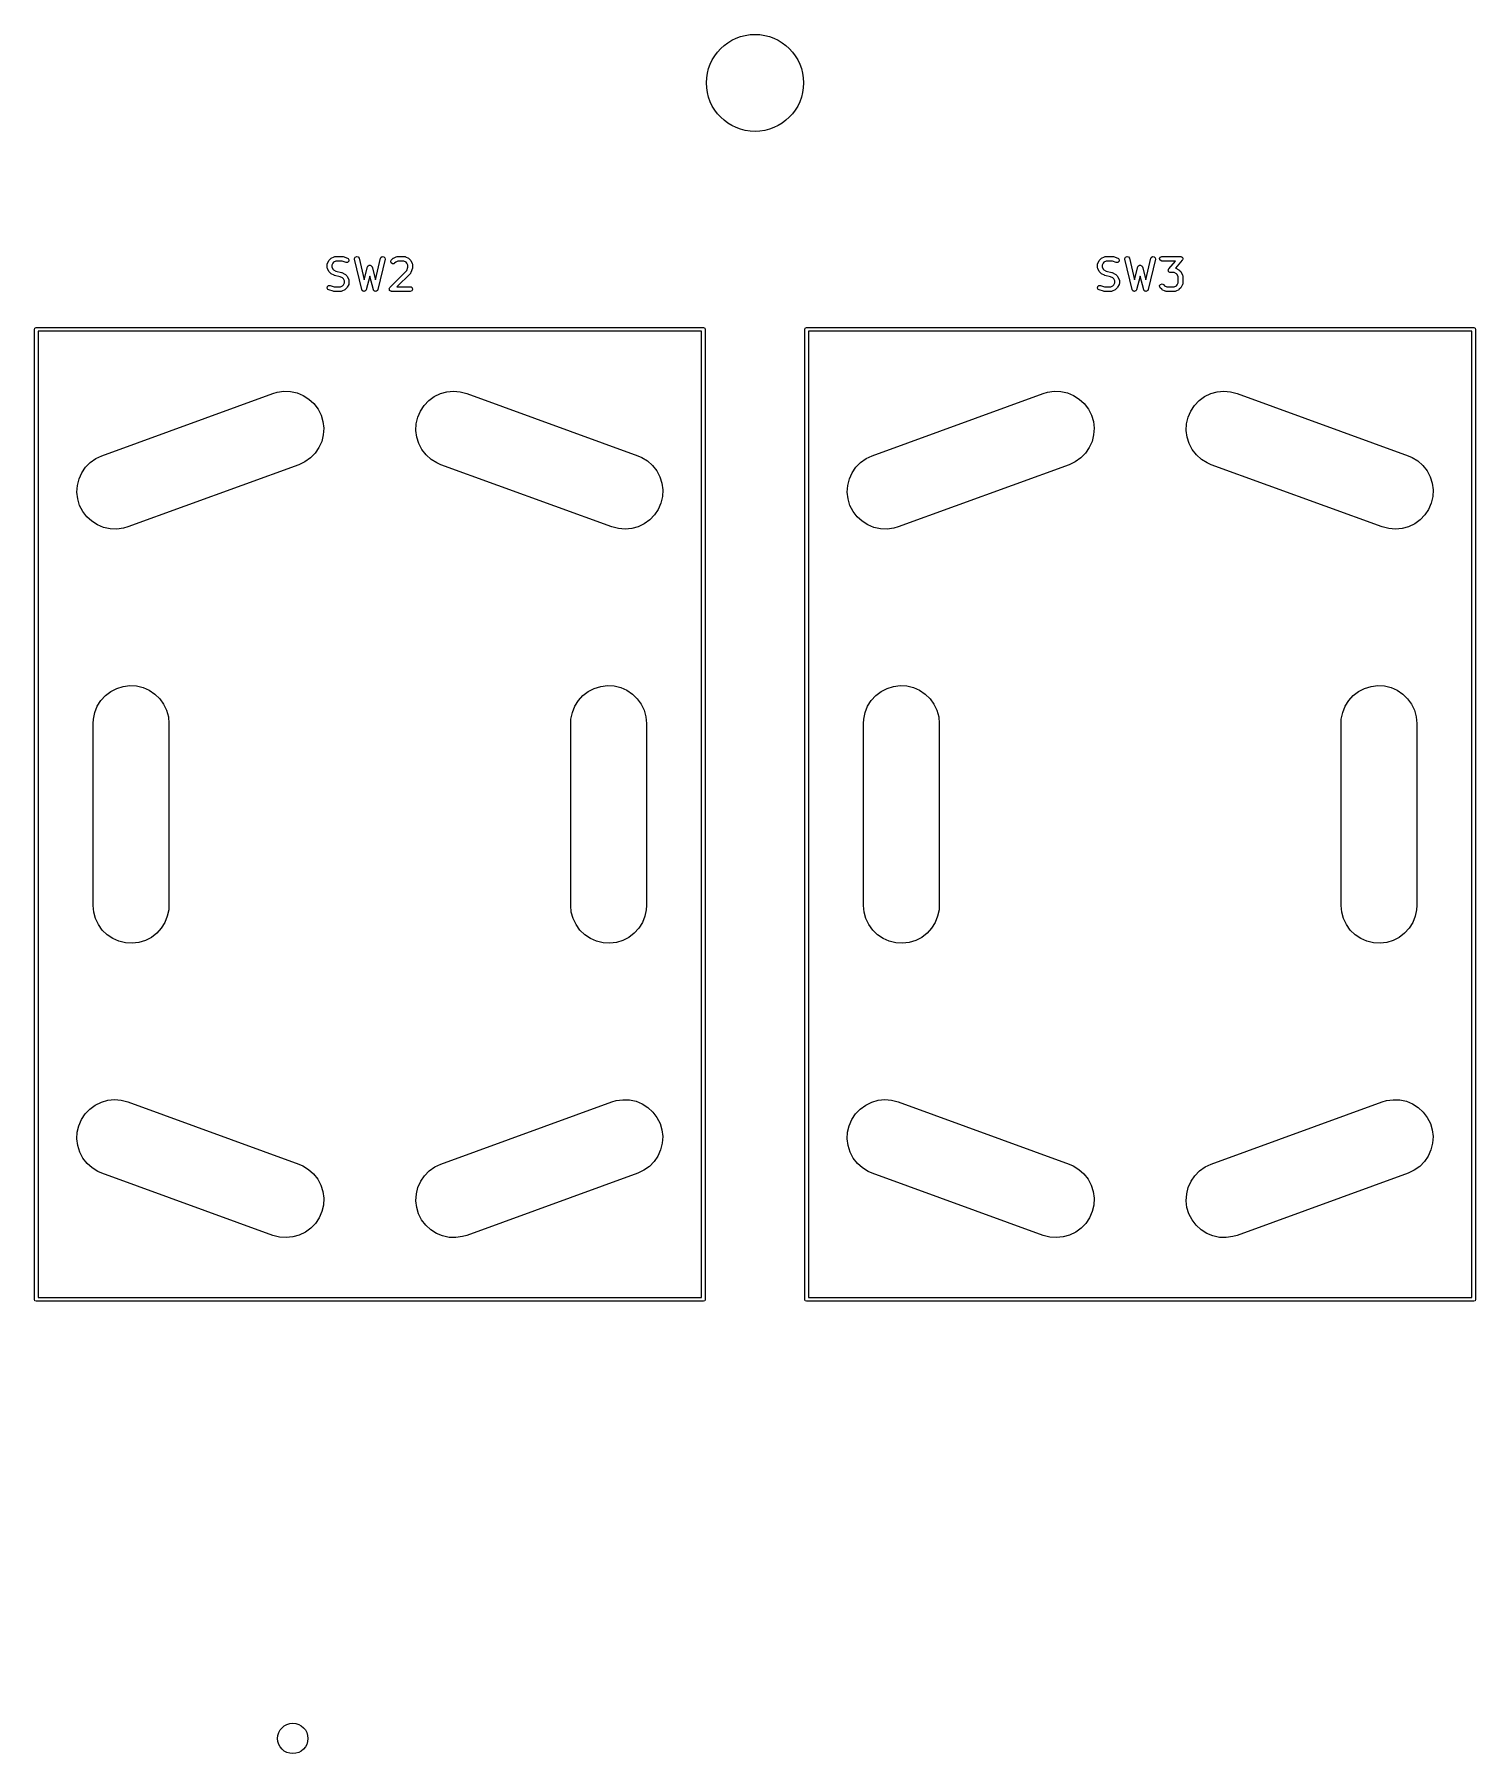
# Model space of a CAD drawing. Extents: x 14 to 417, y -162 to -101.
# Drawn here: x 65.1 to 112.7, y -158 to -101.3 of the extents above; entities that cross this region are included whole.
import ezdxf

# ---------------------------------------------------------------- set-up
doc = ezdxf.new("R2010")
doc.units = 0
doc.layers.add('BLACK', color=7, linetype='CONTINUOUS')

msp = doc.modelspace()

# ---------------------------------------------------------------- linework, layer by layer
at = {"layer": 'BLACK', "linetype": 'CONTINUOUS'}
for p, q in [((74.7917, -108.863), (74.7962, -108.837)), ((74.7917, -108.958), (74.7917, -108.863)), ((74.7962, -108.837), (74.7991, -108.834)), ((74.7991, -108.834), (74.7996, -108.829)), ((74.7996, -108.829), (74.8472, -108.734)), ((74.8472, -108.734), (74.8606, -108.716)), ((74.8606, -108.716), (74.8613, -108.715)), ((74.8613, -108.715), (74.9089, -108.667)), ((74.9089, -108.667), (74.9272, -108.654)), ((74.9272, -108.654), (74.9284, -108.653)), ((74.9284, -108.653), (75.0236, -108.605)), ((74.9759, -108.812), (74.9417, -108.881)), ((74.9417, -108.881), (74.9417, -108.94)), ((75.0063, -108.782), (74.9759, -108.812)), ((75.0748, -108.747), (75.0063, -108.782)), ((75.0236, -108.605), (75.0486, -108.598)), ((75.0486, -108.598), (75.0529, -108.599)), ((75.0529, -108.599), (75.0571, -108.597)), ((75.0571, -108.597), (75.2952, -108.597)), ((75.2831, -108.747), (75.0748, -108.747)), ((75.4144, -108.791), (75.2831, -108.747)), ((75.2952, -108.597), (75.3173, -108.601)), ((75.3173, -108.601), (75.319, -108.601)), ((75.319, -108.601), (75.4618, -108.649)), ((75.4657, -108.79), (75.4144, -108.791)), ((75.4618, -108.649), (75.4847, -108.661)), ((75.504, -108.756), (75.4657, -108.79)), ((75.4847, -108.661), (75.5116, -108.705)), ((75.5116, -108.705), (75.504, -108.756)), ((75.6969, -108.664), (75.7199, -108.618)), ((75.6985, -108.69), (75.6969, -108.664)), ((75.9366, -109.69), (75.6985, -108.69)), ((75.7199, -108.618), (75.767, -108.598)), ((75.767, -108.598), (75.8162, -108.612)), ((75.8162, -108.612), (75.8444, -108.655)), ((75.8444, -108.655), (76.0136, -109.366)), ((76.1873, -108.886), (76.1936, -108.883)), ((76.1936, -108.883), (76.2123, -108.888)), ((76.3864, -109.366), (76.5556, -108.655)), ((76.7015, -108.69), (76.4634, -109.69)), ((76.5556, -108.655), (76.566, -108.631)), ((76.566, -108.631), (76.6071, -108.601)), ((76.6071, -108.601), (76.6583, -108.604)), ((76.6583, -108.604), (76.6956, -108.639)), ((76.6956, -108.639), (76.7015, -108.69)), ((76.8872, -108.761), (76.9089, -108.715)), ((76.9005, -108.811), (76.8872, -108.761)), ((76.9425, -108.84), (76.9005, -108.811)), ((76.9089, -108.715), (76.9565, -108.667)), ((76.9936, -108.836), (76.9425, -108.84)), ((76.9565, -108.667), (76.9749, -108.654)), ((76.9749, -108.654), (76.976, -108.653)), ((76.976, -108.653), (77.0712, -108.605)), ((77.0149, -108.821), (76.9936, -108.836)), ((77.0539, -108.782), (77.0149, -108.821)), ((77.1225, -108.747), (77.0539, -108.782)), ((77.0712, -108.605), (77.0962, -108.598)), ((77.0962, -108.598), (77.1005, -108.599)), ((77.1005, -108.599), (77.1048, -108.597)), ((77.1048, -108.597), (77.3429, -108.597)), ((77.3252, -108.747), (77.1225, -108.747)), ((77.3937, -108.782), (77.3252, -108.747)), ((77.3429, -108.597), (77.3685, -108.602)), ((77.3685, -108.602), (77.3719, -108.605)), ((77.3719, -108.605), (77.3764, -108.605)), ((77.3764, -108.605), (77.4716, -108.653)), ((77.4241, -108.812), (77.3937, -108.782)), ((77.4583, -108.881), (77.4241, -108.812)), ((77.4583, -108.946), (77.4583, -108.881)), ((77.4716, -108.653), (77.4896, -108.666)), ((77.4896, -108.666), (77.4911, -108.667)), ((77.4911, -108.667), (77.5387, -108.715)), ((77.5387, -108.715), (77.5516, -108.733)), ((77.5516, -108.733), (77.5528, -108.734)), ((77.5528, -108.734), (77.6004, -108.829)), ((77.6004, -108.829), (77.6078, -108.854)), ((77.6078, -108.854), (77.6068, -108.859)), ((77.6068, -108.859), (77.6083, -108.863)), ((77.6083, -108.863), (77.6083, -108.958)), ((100.192, -108.863), (100.196, -108.837)), ((100.192, -108.958), (100.192, -108.863)), ((100.196, -108.837), (100.199, -108.834)), ((100.199, -108.834), (100.2, -108.829)), ((100.2, -108.829), (100.247, -108.734)), ((100.247, -108.734), (100.261, -108.716)), ((100.261, -108.715), (100.309, -108.667)), ((100.261, -108.716), (100.261, -108.715)), ((100.309, -108.667), (100.327, -108.654)), ((100.327, -108.654), (100.328, -108.653)), ((100.328, -108.653), (100.424, -108.605)), ((100.376, -108.812), (100.342, -108.881)), ((100.342, -108.881), (100.342, -108.94)), ((100.406, -108.782), (100.376, -108.812)), ((100.475, -108.747), (100.406, -108.782)), ((100.424, -108.605), (100.449, -108.598)), ((100.449, -108.598), (100.453, -108.599)), ((100.453, -108.599), (100.457, -108.597)), ((100.457, -108.597), (100.695, -108.597)), ((100.683, -108.747), (100.475, -108.747)), ((100.814, -108.791), (100.683, -108.747)), ((100.695, -108.597), (100.717, -108.601)), ((100.717, -108.601), (100.719, -108.601)), ((100.719, -108.601), (100.862, -108.649)), ((100.866, -108.79), (100.814, -108.791)), ((100.862, -108.649), (100.885, -108.661)), ((100.904, -108.756), (100.866, -108.79)), ((100.885, -108.661), (100.912, -108.705)), ((100.912, -108.705), (100.904, -108.756)), ((101.097, -108.664), (101.12, -108.618)), ((101.098, -108.69), (101.097, -108.664)), ((101.337, -109.69), (101.098, -108.69)), ((101.12, -108.618), (101.167, -108.598)), ((101.167, -108.598), (101.216, -108.612)), ((101.216, -108.612), (101.244, -108.655)), ((101.244, -108.655), (101.414, -109.366)), ((101.587, -108.886), (101.594, -108.883)), ((101.594, -108.883), (101.612, -108.888)), ((101.786, -109.366), (101.956, -108.655)), ((102.102, -108.69), (101.863, -109.69)), ((101.956, -108.655), (101.966, -108.631)), ((101.966, -108.631), (102.007, -108.601)), ((102.007, -108.601), (102.058, -108.604)), ((102.058, -108.604), (102.096, -108.639)), ((102.096, -108.639), (102.102, -108.69)), ((102.24, -108.659), (102.266, -108.615)), ((102.249, -108.71), (102.24, -108.659)), ((102.289, -108.743), (102.249, -108.71)), ((102.266, -108.615), (102.314, -108.597)), ((102.314, -108.747), (102.289, -108.743)), ((102.314, -108.597), (102.933, -108.597)), ((102.768, -108.747), (102.314, -108.747)), ((102.544, -109.004), (102.768, -108.747)), ((102.99, -108.722), (102.762, -108.982)), ((102.933, -108.597), (102.944, -108.599)), ((102.944, -108.599), (102.948, -108.599)), ((102.948, -108.599), (102.951, -108.6)), ((102.951, -108.6), (102.959, -108.602)), ((102.959, -108.602), (102.974, -108.615)), ((102.974, -108.615), (102.992, -108.625)), ((102.997, -108.703), (102.99, -108.722)), ((102.992, -108.625), (102.994, -108.631)), ((102.994, -108.631), (102.998, -108.635)), ((103.007, -108.685), (102.997, -108.703)), ((102.998, -108.635), (103.002, -108.655)), ((103.002, -108.655), (103.008, -108.674)), ((103.008, -108.674), (103.006, -108.68)), ((103.006, -108.68), (103.007, -108.685)), ((74.7932, -108.962), (74.7917, -108.958)), ((74.7922, -108.967), (74.7932, -108.962)), ((74.7996, -108.992), (74.7922, -108.967)), ((74.8472, -109.087), (74.7996, -108.992)), ((74.8484, -109.088), (74.8472, -109.087)), ((74.8613, -109.106), (74.8484, -109.088)), ((74.9089, -109.154), (74.8613, -109.106)), ((74.9104, -109.155), (74.9089, -109.154)), ((74.9284, -109.168), (74.9104, -109.155)), ((75.0236, -109.216), (74.9284, -109.168)), ((74.9417, -108.94), (74.9759, -109.009)), ((74.9759, -109.009), (75.0063, -109.039)), ((75.0063, -109.039), (75.0833, -109.078)), ((75.0271, -109.216), (75.0236, -109.216)), ((75.039, -109.221), (75.0271, -109.216)), ((75.2214, -109.267), (75.039, -109.221)), ((75.0833, -109.078), (75.2658, -109.123)), ((75.2984, -109.305), (75.2214, -109.267)), ((75.2658, -109.123), (75.2776, -109.129)), ((75.2776, -109.129), (75.2812, -109.129)), ((75.2812, -109.129), (75.3764, -109.177)), ((75.3288, -109.336), (75.2984, -109.305)), ((75.3631, -109.404), (75.3288, -109.336)), ((75.3631, -109.464), (75.3631, -109.404)), ((75.3764, -109.177), (75.3944, -109.19)), ((75.3944, -109.19), (75.3959, -109.191)), ((75.3959, -109.191), (75.4435, -109.238)), ((75.4435, -109.238), (75.4564, -109.257)), ((75.4564, -109.257), (75.4576, -109.258)), ((75.4576, -109.258), (75.5052, -109.353)), ((75.5052, -109.353), (75.5126, -109.378)), ((75.5126, -109.378), (75.5116, -109.382)), ((75.5116, -109.382), (75.5131, -109.387)), ((75.5131, -109.387), (75.5131, -109.482)), ((76.0136, -109.366), (76.1275, -108.939)), ((76.2, -109.249), (76.082, -109.692)), ((76.1275, -108.939), (76.1385, -108.915)), ((76.1385, -108.915), (76.1441, -108.911)), ((76.1441, -108.911), (76.147, -108.905)), ((76.147, -108.905), (76.1646, -108.897)), ((76.1646, -108.897), (76.1805, -108.886)), ((76.1805, -108.886), (76.1873, -108.886)), ((76.318, -109.692), (76.2, -109.249)), ((76.2123, -108.888), (76.2316, -108.89)), ((76.2316, -108.89), (76.2365, -108.895)), ((76.2365, -108.895), (76.2431, -108.897)), ((76.2431, -108.897), (76.2542, -108.913)), ((76.2542, -108.913), (76.2679, -108.926)), ((76.2679, -108.926), (76.2685, -108.933)), ((76.2685, -108.933), (76.2725, -108.939)), ((76.2725, -108.939), (76.3864, -109.366)), ((76.8613, -109.619), (77.4202, -109.06)), ((77.5387, -109.154), (77.0954, -109.597)), ((77.4202, -109.06), (77.4583, -108.946)), ((77.5406, -109.15), (77.5387, -109.154)), ((77.5445, -109.148), (77.5406, -109.15)), ((77.5569, -109.125), (77.5445, -109.148)), ((77.6045, -108.982), (77.5569, -109.125)), ((77.6083, -108.958), (77.6044, -108.98)), ((77.6044, -108.98), (77.6045, -108.982)), ((100.193, -108.962), (100.192, -108.958)), ((100.192, -108.967), (100.193, -108.962)), ((100.2, -108.992), (100.192, -108.967)), ((100.247, -109.087), (100.2, -108.992)), ((100.248, -109.088), (100.247, -109.087)), ((100.261, -109.106), (100.248, -109.088)), ((100.309, -109.154), (100.261, -109.106)), ((100.31, -109.155), (100.309, -109.154)), ((100.328, -109.168), (100.31, -109.155)), ((100.424, -109.216), (100.328, -109.168)), ((100.342, -108.94), (100.376, -109.009)), ((100.376, -109.009), (100.406, -109.039)), ((100.406, -109.039), (100.483, -109.078)), ((100.427, -109.216), (100.424, -109.216)), ((100.439, -109.221), (100.427, -109.216)), ((100.621, -109.267), (100.439, -109.221)), ((100.483, -109.078), (100.666, -109.123)), ((100.698, -109.305), (100.621, -109.267)), ((100.666, -109.123), (100.678, -109.129)), ((100.678, -109.129), (100.681, -109.129)), ((100.681, -109.129), (100.776, -109.177)), ((100.729, -109.336), (100.698, -109.305)), ((100.763, -109.404), (100.729, -109.336)), ((100.763, -109.464), (100.763, -109.404)), ((100.776, -109.177), (100.794, -109.19)), ((100.794, -109.19), (100.796, -109.191)), ((100.796, -109.191), (100.844, -109.238)), ((100.844, -109.238), (100.856, -109.257)), ((100.856, -109.257), (100.858, -109.258)), ((100.858, -109.258), (100.905, -109.353)), ((100.905, -109.353), (100.913, -109.378)), ((100.913, -109.378), (100.912, -109.382)), ((100.912, -109.382), (100.913, -109.387)), ((100.913, -109.387), (100.913, -109.482)), ((101.414, -109.366), (101.528, -108.939)), ((101.6, -109.249), (101.482, -109.692)), ((101.528, -108.939), (101.539, -108.915)), ((101.539, -108.915), (101.544, -108.911)), ((101.544, -108.911), (101.547, -108.905)), ((101.547, -108.905), (101.565, -108.897)), ((101.565, -108.897), (101.581, -108.886)), ((101.581, -108.886), (101.587, -108.886)), ((101.718, -109.692), (101.6, -109.249)), ((101.612, -108.888), (101.632, -108.89)), ((101.632, -108.89), (101.636, -108.895)), ((101.636, -108.895), (101.643, -108.897)), ((101.643, -108.897), (101.654, -108.913)), ((101.654, -108.913), (101.668, -108.926)), ((101.668, -108.926), (101.669, -108.933)), ((101.669, -108.933), (101.672, -108.939)), ((101.672, -108.939), (101.786, -109.366)), ((102.525, -109.052), (102.527, -109.046)), ((102.532, -109.071), (102.525, -109.052)), ((102.526, -109.04), (102.536, -109.023)), ((102.527, -109.046), (102.526, -109.04)), ((102.535, -109.091), (102.532, -109.071)), ((102.54, -109.095), (102.535, -109.091)), ((102.536, -109.023), (102.544, -109.004)), ((102.542, -109.1), (102.54, -109.095)), ((102.559, -109.111), (102.542, -109.1)), ((102.574, -109.124), (102.559, -109.111)), ((102.583, -109.125), (102.574, -109.124)), ((102.585, -109.127), (102.583, -109.125)), ((102.589, -109.126), (102.585, -109.127)), ((102.6, -109.128), (102.589, -109.126)), ((102.725, -109.128), (102.6, -109.128)), ((102.794, -109.163), (102.725, -109.128)), ((102.762, -108.982), (102.769, -108.983)), ((102.769, -108.983), (102.772, -108.986)), ((102.772, -108.986), (102.776, -108.986)), ((102.776, -108.986), (102.872, -109.034)), ((102.824, -109.193), (102.794, -109.163)), ((102.858, -109.262), (102.824, -109.193)), ((102.858, -109.464), (102.858, -109.262)), ((102.872, -109.034), (102.89, -109.047)), ((102.89, -109.047), (102.891, -109.048)), ((102.891, -109.048), (102.939, -109.096)), ((102.939, -109.096), (102.952, -109.114)), ((102.952, -109.114), (102.953, -109.115)), ((102.953, -109.115), (103, -109.21)), ((103, -109.21), (103.008, -109.235)), ((103.008, -109.235), (103.007, -109.24)), ((103.007, -109.24), (103.008, -109.244)), ((103.008, -109.244), (103.008, -109.482)), ((74.7932, -109.64), (74.8007, -109.589)), ((74.82, -109.684), (74.7932, -109.64)), ((74.8007, -109.589), (74.8391, -109.555)), ((74.8429, -109.696), (74.82, -109.684)), ((74.8391, -109.555), (74.8904, -109.554)), ((74.9858, -109.744), (74.8429, -109.696)), ((74.8904, -109.554), (75.0217, -109.597)), ((74.9874, -109.743), (74.9858, -109.744)), ((75.0095, -109.747), (74.9874, -109.743)), ((75.2476, -109.747), (75.0095, -109.747)), ((75.0217, -109.597), (75.2299, -109.597)), ((75.2299, -109.597), (75.2984, -109.563)), ((75.2518, -109.746), (75.2476, -109.747)), ((75.2562, -109.747), (75.2518, -109.746)), ((75.2812, -109.739), (75.2562, -109.747)), ((75.3764, -109.692), (75.2812, -109.739)), ((75.2984, -109.563), (75.3288, -109.533)), ((75.3288, -109.533), (75.3631, -109.464)), ((75.3775, -109.691), (75.3764, -109.692)), ((75.3959, -109.678), (75.3775, -109.691)), ((75.4435, -109.63), (75.3959, -109.678)), ((75.4442, -109.629), (75.4435, -109.63)), ((75.4576, -109.611), (75.4442, -109.629)), ((75.5052, -109.515), (75.4576, -109.611)), ((75.5057, -109.511), (75.5052, -109.515)), ((75.5086, -109.508), (75.5057, -109.511)), ((75.5131, -109.482), (75.5086, -109.508)), ((75.9409, -109.696), (75.9366, -109.69)), ((75.9416, -109.704), (75.9409, -109.696)), ((75.9546, -109.717), (75.9416, -109.704)), ((75.9648, -109.733), (75.9546, -109.717)), ((75.9723, -109.735), (75.9648, -109.733)), ((75.9779, -109.74), (75.9723, -109.735)), ((75.9963, -109.742), (75.9779, -109.74)), ((76.014, -109.747), (75.9963, -109.742)), ((76.0212, -109.744), (76.014, -109.747)), ((76.029, -109.745), (76.0212, -109.744)), ((76.0441, -109.734), (76.029, -109.745)), ((76.061, -109.727), (76.0441, -109.734)), ((76.0646, -109.72), (76.061, -109.727)), ((76.071, -109.715), (76.0646, -109.72)), ((76.082, -109.692), (76.071, -109.715)), ((76.3225, -109.698), (76.318, -109.692)), ((76.3234, -109.706), (76.3225, -109.698)), ((76.3368, -109.719), (76.3234, -109.706)), ((76.3474, -109.734), (76.3368, -109.719)), ((76.355, -109.736), (76.3474, -109.734)), ((76.3607, -109.741), (76.355, -109.736)), ((76.3791, -109.742), (76.3607, -109.741)), ((76.3969, -109.747), (76.3791, -109.742)), ((76.4041, -109.744), (76.3969, -109.747)), ((76.4119, -109.744), (76.4041, -109.744)), ((76.4267, -109.733), (76.4119, -109.744)), ((76.4434, -109.725), (76.4267, -109.733)), ((76.4468, -109.718), (76.4434, -109.725)), ((76.4531, -109.714), (76.4468, -109.718)), ((76.4634, -109.69), (76.4531, -109.714)), ((76.8396, -109.666), (76.841, -109.663)), ((76.8454, -109.688), (76.8396, -109.666)), ((76.8404, -109.659), (76.8517, -109.64)), ((76.841, -109.663), (76.8404, -109.659)), ((76.8493, -109.71), (76.8454, -109.688)), ((76.852, -109.712), (76.8493, -109.71)), ((76.8517, -109.64), (76.8613, -109.619)), ((76.8528, -109.715), (76.852, -109.712)), ((76.8713, -109.728), (76.8528, -109.715)), ((76.8886, -109.743), (76.8713, -109.728)), ((76.8932, -109.744), (76.8886, -109.743)), ((76.8949, -109.745), (76.8932, -109.744)), ((76.8982, -109.745), (76.8949, -109.745)), ((76.9143, -109.747), (76.8982, -109.745)), ((77.5333, -109.747), (76.9143, -109.747)), ((77.0954, -109.597), (77.5333, -109.597)), ((77.5333, -109.597), (77.559, -109.602)), ((77.5815, -109.73), (77.5333, -109.747)), ((77.559, -109.602), (77.5983, -109.635)), ((77.6072, -109.685), (77.5815, -109.73)), ((77.5983, -109.635), (77.6072, -109.685)), ((100.193, -109.64), (100.201, -109.589)), ((100.22, -109.684), (100.193, -109.64)), ((100.201, -109.589), (100.239, -109.555)), ((100.243, -109.696), (100.22, -109.684)), ((100.239, -109.555), (100.29, -109.554)), ((100.386, -109.744), (100.243, -109.696)), ((100.29, -109.554), (100.422, -109.597)), ((100.387, -109.743), (100.386, -109.744)), ((100.41, -109.747), (100.387, -109.743)), ((100.648, -109.747), (100.41, -109.747)), ((100.422, -109.597), (100.63, -109.597)), ((100.63, -109.597), (100.698, -109.563)), ((100.652, -109.746), (100.648, -109.747)), ((100.656, -109.747), (100.652, -109.746)), ((100.681, -109.739), (100.656, -109.747)), ((100.776, -109.692), (100.681, -109.739)), ((100.698, -109.563), (100.729, -109.533)), ((100.729, -109.533), (100.763, -109.464)), ((100.778, -109.691), (100.776, -109.692)), ((100.796, -109.678), (100.778, -109.691)), ((100.844, -109.63), (100.796, -109.678)), ((100.858, -109.611), (100.844, -109.629)), ((100.844, -109.629), (100.844, -109.63)), ((100.905, -109.515), (100.858, -109.611)), ((100.906, -109.511), (100.905, -109.515)), ((100.909, -109.508), (100.906, -109.511)), ((100.913, -109.482), (100.909, -109.508)), ((101.341, -109.696), (101.337, -109.69)), ((101.342, -109.704), (101.341, -109.696)), ((101.355, -109.717), (101.342, -109.704)), ((101.365, -109.733), (101.355, -109.717)), ((101.372, -109.735), (101.365, -109.733)), ((101.378, -109.74), (101.372, -109.735)), ((101.396, -109.742), (101.378, -109.74)), ((101.414, -109.747), (101.396, -109.742)), ((101.421, -109.744), (101.414, -109.747)), ((101.429, -109.745), (101.421, -109.744)), ((101.444, -109.734), (101.429, -109.745)), ((101.461, -109.727), (101.444, -109.734)), ((101.465, -109.72), (101.461, -109.727)), ((101.471, -109.715), (101.465, -109.72)), ((101.482, -109.692), (101.471, -109.715)), ((101.723, -109.698), (101.718, -109.692)), ((101.723, -109.706), (101.723, -109.698)), ((101.737, -109.719), (101.723, -109.706)), ((101.747, -109.734), (101.737, -109.719)), ((101.755, -109.736), (101.747, -109.734)), ((101.761, -109.741), (101.755, -109.736)), ((101.779, -109.742), (101.761, -109.741)), ((101.797, -109.747), (101.779, -109.742)), ((101.804, -109.744), (101.797, -109.747)), ((101.812, -109.744), (101.804, -109.744)), ((101.827, -109.733), (101.812, -109.744)), ((101.843, -109.725), (101.827, -109.733)), ((101.847, -109.718), (101.843, -109.725)), ((101.853, -109.714), (101.847, -109.718)), ((101.863, -109.69), (101.853, -109.714)), ((102.242, -109.558), (102.271, -109.516)), ((102.246, -109.609), (102.242, -109.558)), ((102.261, -109.63), (102.246, -109.609)), ((102.309, -109.678), (102.261, -109.63)), ((102.271, -109.516), (102.321, -109.502)), ((102.31, -109.678), (102.309, -109.678)), ((102.328, -109.692), (102.31, -109.678)), ((102.321, -109.502), (102.367, -109.524)), ((102.424, -109.739), (102.328, -109.692)), ((102.367, -109.524), (102.406, -109.563)), ((102.406, -109.563), (102.475, -109.597)), ((102.428, -109.74), (102.424, -109.739)), ((102.431, -109.743), (102.428, -109.74)), ((102.457, -109.747), (102.431, -109.743)), ((102.743, -109.747), (102.457, -109.747)), ((102.475, -109.597), (102.725, -109.597)), ((102.725, -109.597), (102.794, -109.563)), ((102.747, -109.746), (102.743, -109.747)), ((102.751, -109.747), (102.747, -109.746)), ((102.776, -109.739), (102.751, -109.747)), ((102.872, -109.692), (102.776, -109.739)), ((102.794, -109.563), (102.824, -109.533)), ((102.824, -109.533), (102.858, -109.464)), ((102.873, -109.691), (102.872, -109.692)), ((102.891, -109.678), (102.873, -109.691)), ((102.939, -109.63), (102.891, -109.678)), ((102.953, -109.611), (102.939, -109.629)), ((102.939, -109.629), (102.939, -109.63)), ((103, -109.515), (102.953, -109.611)), ((103.001, -109.511), (103, -109.515)), ((103.004, -109.508), (103.001, -109.511)), ((103.008, -109.482), (103.004, -109.508)), ((65.14, -111), (65.1576, -110.958)), ((65.14, -143), (65.14, -111)), ((65.1576, -110.958), (65.2, -110.94)), ((65.2, -110.94), (87.2, -110.94)), ((65.26, -111.06), (65.26, -142.94)), ((87.14, -111.06), (65.26, -111.06)), ((87.14, -142.94), (87.14, -111.06)), ((87.2, -110.94), (87.2424, -110.958)), ((87.2424, -110.958), (87.26, -111)), ((87.26, -111), (87.26, -143)), ((90.54, -111), (90.5576, -110.958)), ((90.54, -143), (90.54, -111)), ((90.5576, -110.958), (90.6, -110.94)), ((90.6, -110.94), (112.6, -110.94)), ((90.66, -111.06), (90.66, -142.94)), ((112.54, -111.06), (90.66, -111.06)), ((112.54, -142.94), (112.54, -111.06)), ((112.6, -110.94), (112.642, -110.958)), ((112.642, -110.958), (112.66, -111)), ((112.66, -111), (112.66, -143)), ((67.3654, -115.167), (73.0036, -113.115)), ((73.0036, -113.115), (73.1414, -113.074)), ((73.1414, -113.074), (73.3613, -113.042)), ((73.3613, -113.042), (73.5834, -113.049)), ((73.5834, -113.049), (73.8007, -113.096)), ((73.8007, -113.096), (74.0063, -113.18)), ((74.0063, -113.18), (74.1938, -113.3)), ((74.1938, -113.3), (74.3571, -113.45)), ((77.992, -113.51), (78.1456, -113.349)), ((78.1456, -113.349), (78.3251, -113.218)), ((78.3251, -113.218), (78.525, -113.121)), ((78.525, -113.121), (78.739, -113.061)), ((78.739, -113.061), (78.9602, -113.04)), ((78.9602, -113.04), (79.1817, -113.058)), ((79.1817, -113.058), (79.3964, -113.115)), ((79.3964, -113.115), (85.0346, -115.167)), ((92.7654, -115.167), (98.4036, -113.115)), ((98.4036, -113.115), (98.5414, -113.074)), ((98.5414, -113.074), (98.7613, -113.042)), ((98.7613, -113.042), (98.9834, -113.049)), ((98.9834, -113.049), (99.2007, -113.096)), ((99.2007, -113.096), (99.4063, -113.18)), ((99.4063, -113.18), (99.5938, -113.3)), ((99.5938, -113.3), (99.7571, -113.45)), ((103.392, -113.51), (103.546, -113.349)), ((103.546, -113.349), (103.725, -113.218)), ((103.725, -113.218), (103.925, -113.121)), ((103.925, -113.121), (104.139, -113.061)), ((104.139, -113.061), (104.36, -113.04)), ((104.36, -113.04), (104.582, -113.058)), ((104.582, -113.058), (104.796, -113.115)), ((104.796, -113.115), (110.435, -115.167)), ((74.3571, -113.45), (74.4911, -113.628)), ((74.4911, -113.628), (74.5917, -113.826)), ((74.5917, -113.826), (74.6555, -114.039)), ((77.7311, -114.116), (77.7815, -113.9)), ((77.7815, -113.9), (77.8694, -113.695)), ((77.8694, -113.695), (77.992, -113.51)), ((99.7571, -113.45), (99.8911, -113.628)), ((99.8911, -113.628), (99.9917, -113.826)), ((99.9917, -113.826), (100.056, -114.039)), ((103.131, -114.116), (103.181, -113.9)), ((103.181, -113.9), (103.269, -113.695)), ((103.269, -113.695), (103.392, -113.51)), ((74.6664, -114.481), (74.613, -114.697)), ((74.6555, -114.039), (74.6807, -114.259)), ((74.6807, -114.259), (74.6664, -114.481)), ((77.7198, -114.338), (77.7311, -114.116)), ((77.7481, -114.558), (77.7198, -114.338)), ((100.066, -114.481), (100.013, -114.697)), ((100.056, -114.039), (100.081, -114.259)), ((100.081, -114.259), (100.066, -114.481)), ((103.12, -114.338), (103.131, -114.116)), ((103.148, -114.558), (103.12, -114.338)), ((74.397, -115.083), (74.2412, -115.242)), ((74.5222, -114.9), (74.397, -115.083)), ((74.613, -114.697), (74.5222, -114.9)), ((77.8149, -114.77), (77.7481, -114.558)), ((77.9182, -114.967), (77.8149, -114.77)), ((78.0547, -115.142), (77.9182, -114.967)), ((99.797, -115.083), (99.6412, -115.242)), ((99.9222, -114.9), (99.797, -115.083)), ((100.013, -114.697), (99.9222, -114.9)), ((103.215, -114.77), (103.148, -114.558)), ((103.318, -114.967), (103.215, -114.77)), ((103.455, -115.142), (103.318, -114.967)), ((66.7018, -115.732), (66.827, -115.549)), ((66.827, -115.549), (66.9828, -115.39)), ((66.9828, -115.39), (67.1641, -115.262)), ((67.1641, -115.262), (67.3654, -115.167)), ((73.8586, -115.465), (68.2204, -117.517)), ((74.0599, -115.37), (73.8586, -115.465)), ((74.2412, -115.242), (74.0599, -115.37)), ((78.2201, -115.291), (78.0547, -115.142)), ((78.4092, -115.408), (78.2201, -115.291)), ((78.5414, -115.465), (78.4092, -115.408)), ((84.1796, -117.517), (78.5414, -115.465)), ((85.0346, -115.167), (85.1668, -115.224)), ((85.1668, -115.224), (85.3559, -115.341)), ((85.3559, -115.341), (85.5213, -115.49)), ((85.5213, -115.49), (85.6578, -115.665)), ((85.6578, -115.665), (85.7611, -115.862)), ((92.1018, -115.732), (92.227, -115.549)), ((92.227, -115.549), (92.3828, -115.39)), ((92.3828, -115.39), (92.5641, -115.262)), ((92.5641, -115.262), (92.7654, -115.167)), ((99.2586, -115.465), (93.6204, -117.517)), ((99.4599, -115.37), (99.2586, -115.465)), ((99.6412, -115.242), (99.4599, -115.37)), ((103.62, -115.291), (103.455, -115.142)), ((103.809, -115.408), (103.62, -115.291)), ((103.941, -115.465), (103.809, -115.408)), ((109.58, -117.517), (103.941, -115.465)), ((110.435, -115.167), (110.567, -115.224)), ((110.567, -115.224), (110.756, -115.341)), ((110.756, -115.341), (110.921, -115.49)), ((110.921, -115.49), (111.058, -115.665)), ((111.058, -115.665), (111.161, -115.862)), ((66.5433, -116.373), (66.5576, -116.151)), ((66.5576, -116.151), (66.611, -115.935)), ((66.611, -115.935), (66.7018, -115.732)), ((85.7611, -115.862), (85.8279, -116.074)), ((85.8279, -116.074), (85.8562, -116.294)), ((91.9433, -116.373), (91.9576, -116.151)), ((91.9576, -116.151), (92.011, -115.935)), ((92.011, -115.935), (92.1018, -115.732)), ((111.161, -115.862), (111.228, -116.074)), ((111.228, -116.074), (111.256, -116.294)), ((66.5685, -116.593), (66.5433, -116.373)), ((66.6323, -116.806), (66.5685, -116.593)), ((66.7329, -117.004), (66.6323, -116.806)), ((85.7945, -116.732), (85.7066, -116.937)), ((85.8449, -116.516), (85.7945, -116.732)), ((85.8562, -116.294), (85.8449, -116.516)), ((91.9685, -116.593), (91.9433, -116.373)), ((92.0323, -116.806), (91.9685, -116.593)), ((92.1329, -117.004), (92.0323, -116.806)), ((111.195, -116.732), (111.107, -116.937)), ((111.245, -116.516), (111.195, -116.732)), ((111.256, -116.294), (111.245, -116.516)), ((66.8669, -117.182), (66.7329, -117.004)), ((67.0302, -117.332), (66.8669, -117.182)), ((67.2177, -117.452), (67.0302, -117.332)), ((85.4304, -117.283), (85.2509, -117.414)), ((85.584, -117.122), (85.4304, -117.283)), ((85.7066, -116.937), (85.584, -117.122)), ((92.2669, -117.182), (92.1329, -117.004)), ((92.4302, -117.332), (92.2669, -117.182)), ((92.6177, -117.452), (92.4302, -117.332)), ((110.83, -117.283), (110.651, -117.414)), ((110.984, -117.122), (110.83, -117.283)), ((111.107, -116.937), (110.984, -117.122)), ((67.4233, -117.536), (67.2177, -117.452)), ((67.6406, -117.583), (67.4233, -117.536)), ((67.8627, -117.59), (67.6406, -117.583)), ((68.0826, -117.558), (67.8627, -117.59)), ((68.2204, -117.517), (68.0826, -117.558)), ((84.3943, -117.574), (84.1796, -117.517)), ((84.6158, -117.592), (84.3943, -117.574)), ((84.837, -117.571), (84.6158, -117.592)), ((85.051, -117.511), (84.837, -117.571)), ((85.2509, -117.414), (85.051, -117.511)), ((92.8233, -117.536), (92.6177, -117.452)), ((93.0406, -117.583), (92.8233, -117.536)), ((93.2627, -117.59), (93.0406, -117.583)), ((93.4826, -117.558), (93.2627, -117.59)), ((93.6204, -117.517), (93.4826, -117.558)), ((109.794, -117.574), (109.58, -117.517)), ((110.016, -117.592), (109.794, -117.574)), ((110.237, -117.571), (110.016, -117.592)), ((110.451, -117.511), (110.237, -117.571)), ((110.651, -117.414), (110.451, -117.511)), ((67.4799, -123.08), (67.6562, -122.945)), ((67.6562, -122.945), (67.8537, -122.843)), ((67.8537, -122.843), (68.0661, -122.777)), ((68.0661, -122.777), (68.2867, -122.751)), ((68.2867, -122.751), (68.5086, -122.763)), ((68.5086, -122.763), (68.7247, -122.815)), ((68.7247, -122.815), (68.9282, -122.905)), ((68.9282, -122.905), (69.1127, -123.029)), ((69.1127, -123.029), (69.2722, -123.183)), ((83.2279, -123.08), (83.4042, -122.945)), ((83.4042, -122.945), (83.6017, -122.843)), ((83.6017, -122.843), (83.8141, -122.777)), ((83.8141, -122.777), (84.0347, -122.751)), ((84.0347, -122.751), (84.2566, -122.763)), ((84.2566, -122.763), (84.4727, -122.815)), ((84.4727, -122.815), (84.6762, -122.905)), ((84.6762, -122.905), (84.8606, -123.029)), ((84.8606, -123.029), (85.0202, -123.183)), ((92.8799, -123.08), (93.0562, -122.945)), ((93.0562, -122.945), (93.2537, -122.843)), ((93.2537, -122.843), (93.4661, -122.777)), ((93.4661, -122.777), (93.6867, -122.751)), ((93.6867, -122.751), (93.9086, -122.763)), ((93.9086, -122.763), (94.1247, -122.815)), ((94.1247, -122.815), (94.3282, -122.905)), ((94.3282, -122.905), (94.5126, -123.029)), ((94.5126, -123.029), (94.6722, -123.183)), ((108.628, -123.08), (108.804, -122.945)), ((108.804, -122.945), (109.002, -122.843)), ((109.002, -122.843), (109.214, -122.777)), ((109.214, -122.777), (109.435, -122.751)), ((109.435, -122.751), (109.657, -122.763)), ((109.657, -122.763), (109.873, -122.815)), ((109.873, -122.815), (110.076, -122.905)), ((110.076, -122.905), (110.261, -123.029)), ((110.261, -123.029), (110.42, -123.183)), ((67.1294, -123.639), (67.2122, -123.433)), ((67.2122, -123.433), (67.3303, -123.244)), ((67.3303, -123.244), (67.4799, -123.08)), ((69.2722, -123.183), (69.4019, -123.364)), ((69.4019, -123.364), (69.4976, -123.564)), ((69.4976, -123.564), (69.5562, -123.779)), ((82.8774, -123.639), (82.9602, -123.433)), ((82.9602, -123.433), (83.0783, -123.244)), ((83.0783, -123.244), (83.2279, -123.08)), ((85.0202, -123.183), (85.1499, -123.364)), ((85.1499, -123.364), (85.2456, -123.564)), ((85.2456, -123.564), (85.3042, -123.779)), ((92.5294, -123.639), (92.6122, -123.433)), ((92.6122, -123.433), (92.7303, -123.244)), ((92.7303, -123.244), (92.8799, -123.08)), ((94.6722, -123.183), (94.8019, -123.364)), ((94.8019, -123.364), (94.8976, -123.564)), ((94.8976, -123.564), (94.9562, -123.779)), ((108.277, -123.639), (108.36, -123.433)), ((108.36, -123.433), (108.478, -123.244)), ((108.478, -123.244), (108.628, -123.08)), ((110.42, -123.183), (110.55, -123.364)), ((110.55, -123.364), (110.646, -123.564)), ((110.646, -123.564), (110.704, -123.779)), ((67.076, -124), (67.0843, -123.856)), ((67.076, -130), (67.076, -124)), ((67.0843, -123.856), (67.1294, -123.639)), ((69.5562, -123.779), (69.576, -124)), ((69.576, -124), (69.576, -130)), ((82.824, -124), (82.8323, -123.856)), ((82.824, -130), (82.824, -124)), ((82.8323, -123.856), (82.8774, -123.639)), ((85.3042, -123.779), (85.324, -124)), ((85.324, -124), (85.324, -130)), ((92.476, -124), (92.4843, -123.856)), ((92.476, -130), (92.476, -124)), ((92.4843, -123.856), (92.5294, -123.639)), ((94.9562, -123.779), (94.976, -124)), ((94.976, -124), (94.976, -130)), ((108.224, -124), (108.232, -123.856)), ((108.224, -130), (108.224, -124)), ((108.232, -123.856), (108.277, -123.639)), ((110.704, -123.779), (110.724, -124)), ((110.724, -124), (110.724, -130)), ((67.0958, -130.221), (67.076, -130)), ((67.1544, -130.436), (67.0958, -130.221)), ((69.5226, -130.361), (69.4398, -130.567)), ((69.5677, -130.144), (69.5226, -130.361)), ((69.576, -130), (69.5677, -130.144)), ((82.8438, -130.221), (82.824, -130)), ((82.9024, -130.436), (82.8438, -130.221)), ((85.2706, -130.361), (85.1878, -130.567)), ((85.3157, -130.144), (85.2706, -130.361)), ((85.324, -130), (85.3157, -130.144)), ((92.4958, -130.221), (92.476, -130)), ((92.5544, -130.436), (92.4958, -130.221)), ((94.9226, -130.361), (94.8398, -130.567)), ((94.9677, -130.144), (94.9226, -130.361)), ((94.976, -130), (94.9677, -130.144)), ((108.244, -130.221), (108.224, -130)), ((108.302, -130.436), (108.244, -130.221)), ((110.671, -130.361), (110.588, -130.567)), ((110.716, -130.144), (110.671, -130.361)), ((110.724, -130), (110.716, -130.144)), ((67.2501, -130.636), (67.1544, -130.436)), ((67.3798, -130.817), (67.2501, -130.636)), ((67.5393, -130.971), (67.3798, -130.817)), ((67.7238, -131.095), (67.5393, -130.971)), ((69.1721, -130.92), (68.9958, -131.055)), ((69.3217, -130.756), (69.1721, -130.92)), ((69.4398, -130.567), (69.3217, -130.756)), ((82.9981, -130.636), (82.9024, -130.436)), ((83.1278, -130.817), (82.9981, -130.636)), ((83.2873, -130.971), (83.1278, -130.817)), ((83.4718, -131.095), (83.2873, -130.971)), ((84.9201, -130.92), (84.7438, -131.055)), ((85.0697, -130.756), (84.9201, -130.92)), ((85.1878, -130.567), (85.0697, -130.756)), ((92.6501, -130.636), (92.5544, -130.436)), ((92.7798, -130.817), (92.6501, -130.636)), ((92.9393, -130.971), (92.7798, -130.817)), ((93.1238, -131.095), (92.9393, -130.971)), ((94.5721, -130.92), (94.3958, -131.055)), ((94.7217, -130.756), (94.5721, -130.92)), ((94.8398, -130.567), (94.7217, -130.756)), ((108.398, -130.636), (108.302, -130.436)), ((108.528, -130.817), (108.398, -130.636)), ((108.687, -130.971), (108.528, -130.817)), ((108.872, -131.095), (108.687, -130.971)), ((110.32, -130.92), (110.144, -131.055)), ((110.47, -130.756), (110.32, -130.92)), ((110.588, -130.567), (110.47, -130.756)), ((67.9273, -131.185), (67.7238, -131.095)), ((68.1434, -131.237), (67.9273, -131.185)), ((68.3653, -131.249), (68.1434, -131.237)), ((68.5859, -131.223), (68.3653, -131.249)), ((68.7983, -131.157), (68.5859, -131.223)), ((68.9958, -131.055), (68.7983, -131.157)), ((83.6753, -131.185), (83.4718, -131.095)), ((83.8914, -131.237), (83.6753, -131.185)), ((84.1133, -131.249), (83.8914, -131.237)), ((84.3339, -131.223), (84.1133, -131.249)), ((84.5463, -131.157), (84.3339, -131.223)), ((84.7438, -131.055), (84.5463, -131.157)), ((93.3273, -131.185), (93.1238, -131.095)), ((93.5434, -131.237), (93.3273, -131.185)), ((93.7653, -131.249), (93.5434, -131.237)), ((93.9859, -131.223), (93.7653, -131.249)), ((94.1983, -131.157), (93.9859, -131.223)), ((94.3958, -131.055), (94.1983, -131.157)), ((109.075, -131.185), (108.872, -131.095)), ((109.291, -131.237), (109.075, -131.185)), ((109.513, -131.249), (109.291, -131.237)), ((109.734, -131.223), (109.513, -131.249)), ((109.946, -131.157), (109.734, -131.223)), ((110.144, -131.055), (109.946, -131.157)), ((66.9696, -136.717), (67.1491, -136.586)), ((67.1491, -136.586), (67.349, -136.489)), ((67.349, -136.489), (67.563, -136.429)), ((67.563, -136.429), (67.7842, -136.408)), ((67.7842, -136.408), (68.0057, -136.426)), ((68.0057, -136.426), (68.2204, -136.483)), ((68.2204, -136.483), (73.8586, -138.535)), ((78.5414, -138.535), (84.1796, -136.483)), ((84.1796, -136.483), (84.3174, -136.442)), ((84.3174, -136.442), (84.5373, -136.41)), ((84.5373, -136.41), (84.7594, -136.417)), ((84.7594, -136.417), (84.9767, -136.464)), ((84.9767, -136.464), (85.1823, -136.548)), ((85.1823, -136.548), (85.3698, -136.668)), ((85.3698, -136.668), (85.5331, -136.818)), ((92.3696, -136.717), (92.5491, -136.586)), ((92.5491, -136.586), (92.749, -136.489)), ((92.749, -136.489), (92.963, -136.429)), ((92.963, -136.429), (93.1842, -136.408)), ((93.1842, -136.408), (93.4057, -136.426)), ((93.4057, -136.426), (93.6204, -136.483)), ((93.6204, -136.483), (99.2586, -138.535)), ((103.941, -138.535), (109.58, -136.483)), ((109.58, -136.483), (109.717, -136.442)), ((109.717, -136.442), (109.937, -136.41)), ((109.937, -136.41), (110.159, -136.417)), ((110.159, -136.417), (110.377, -136.464)), ((110.377, -136.464), (110.582, -136.548)), ((110.582, -136.548), (110.77, -136.668)), ((110.77, -136.668), (110.933, -136.818)), ((66.6055, -137.268), (66.6934, -137.063)), ((66.6934, -137.063), (66.816, -136.878)), ((66.816, -136.878), (66.9696, -136.717)), ((85.5331, -136.818), (85.6671, -136.996)), ((85.6671, -136.996), (85.7677, -137.194)), ((85.7677, -137.194), (85.8315, -137.407)), ((92.0055, -137.268), (92.0934, -137.063)), ((92.0934, -137.063), (92.216, -136.878)), ((92.216, -136.878), (92.3696, -136.717)), ((110.933, -136.818), (111.067, -136.996)), ((111.067, -136.996), (111.168, -137.194)), ((111.168, -137.194), (111.232, -137.407)), ((66.5438, -137.706), (66.5551, -137.484)), ((66.5721, -137.926), (66.5438, -137.706)), ((66.5551, -137.484), (66.6055, -137.268)), ((85.8315, -137.407), (85.8567, -137.627)), ((85.8567, -137.627), (85.8424, -137.849)), ((91.9438, -137.706), (91.9551, -137.484)), ((91.9721, -137.926), (91.9438, -137.706)), ((91.9551, -137.484), (92.0055, -137.268)), ((111.232, -137.407), (111.257, -137.627)), ((111.257, -137.627), (111.242, -137.849)), ((66.6389, -138.138), (66.5721, -137.926)), ((66.7422, -138.335), (66.6389, -138.138)), ((66.8787, -138.51), (66.7422, -138.335)), ((85.6982, -138.268), (85.573, -138.451)), ((85.789, -138.065), (85.6982, -138.268)), ((85.8424, -137.849), (85.789, -138.065)), ((92.0389, -138.138), (91.9721, -137.926)), ((92.1422, -138.335), (92.0389, -138.138)), ((92.2787, -138.51), (92.1422, -138.335)), ((111.098, -138.268), (110.973, -138.451)), ((111.189, -138.065), (111.098, -138.268)), ((111.242, -137.849), (111.189, -138.065)), ((67.0441, -138.659), (66.8787, -138.51)), ((67.2332, -138.776), (67.0441, -138.659)), ((67.3654, -138.833), (67.2332, -138.776)), ((73.0036, -140.885), (67.3654, -138.833)), ((73.8586, -138.535), (73.9908, -138.592)), ((73.9908, -138.592), (74.1799, -138.709)), ((74.1799, -138.709), (74.3453, -138.858)), ((74.3453, -138.858), (74.4818, -139.033)), ((77.8778, -139.1), (78.003, -138.917)), ((78.003, -138.917), (78.1588, -138.758)), ((78.1588, -138.758), (78.3401, -138.63)), ((78.3401, -138.63), (78.5414, -138.535)), ((85.0346, -138.833), (79.3964, -140.885)), ((85.2359, -138.738), (85.0346, -138.833)), ((85.4172, -138.61), (85.2359, -138.738)), ((85.573, -138.451), (85.4172, -138.61)), ((92.4441, -138.659), (92.2787, -138.51)), ((92.6332, -138.776), (92.4441, -138.659)), ((92.7654, -138.833), (92.6332, -138.776)), ((98.4036, -140.885), (92.7654, -138.833)), ((99.2586, -138.535), (99.3908, -138.592)), ((99.3908, -138.592), (99.5799, -138.709)), ((99.5799, -138.709), (99.7453, -138.858)), ((99.7453, -138.858), (99.8818, -139.033)), ((103.278, -139.1), (103.403, -138.917)), ((103.403, -138.917), (103.559, -138.758)), ((103.559, -138.758), (103.74, -138.63)), ((103.74, -138.63), (103.941, -138.535)), ((110.435, -138.833), (104.796, -140.885)), ((110.636, -138.738), (110.435, -138.833)), ((110.817, -138.61), (110.636, -138.738)), ((110.973, -138.451), (110.817, -138.61)), ((74.4818, -139.033), (74.5851, -139.23)), ((74.5851, -139.23), (74.6519, -139.442)), ((74.6519, -139.442), (74.6802, -139.662)), ((77.7336, -139.519), (77.787, -139.303)), ((77.787, -139.303), (77.8778, -139.1)), ((99.8818, -139.033), (99.9851, -139.23)), ((99.9851, -139.23), (100.052, -139.442)), ((100.052, -139.442), (100.08, -139.662)), ((103.134, -139.519), (103.187, -139.303)), ((103.187, -139.303), (103.278, -139.1)), ((74.6689, -139.884), (74.6185, -140.1)), ((74.6802, -139.662), (74.6689, -139.884)), ((77.7193, -139.741), (77.7336, -139.519)), ((77.7445, -139.961), (77.7193, -139.741)), ((77.8083, -140.174), (77.7445, -139.961)), ((100.069, -139.884), (100.019, -140.1)), ((100.08, -139.662), (100.069, -139.884)), ((103.119, -139.741), (103.134, -139.519)), ((103.144, -139.961), (103.119, -139.741)), ((103.208, -140.174), (103.144, -139.961)), ((74.408, -140.49), (74.2544, -140.651)), ((74.5306, -140.305), (74.408, -140.49)), ((74.6185, -140.1), (74.5306, -140.305)), ((77.9089, -140.372), (77.8083, -140.174)), ((78.0429, -140.55), (77.9089, -140.372)), ((78.2062, -140.7), (78.0429, -140.55)), ((99.808, -140.49), (99.6544, -140.651)), ((99.9306, -140.305), (99.808, -140.49)), ((100.019, -140.1), (99.9306, -140.305)), ((103.309, -140.372), (103.208, -140.174)), ((103.443, -140.55), (103.309, -140.372)), ((103.606, -140.7), (103.443, -140.55)), ((73.2183, -140.942), (73.0036, -140.885)), ((73.4398, -140.96), (73.2183, -140.942)), ((73.661, -140.939), (73.4398, -140.96)), ((73.875, -140.879), (73.661, -140.939)), ((74.0749, -140.782), (73.875, -140.879)), ((74.2544, -140.651), (74.0749, -140.782)), ((78.3937, -140.82), (78.2062, -140.7)), ((78.5993, -140.904), (78.3937, -140.82)), ((78.8166, -140.951), (78.5993, -140.904)), ((79.0387, -140.958), (78.8166, -140.951)), ((79.2586, -140.926), (79.0387, -140.958)), ((79.3964, -140.885), (79.2586, -140.926)), ((98.6183, -140.942), (98.4036, -140.885)), ((98.8398, -140.96), (98.6183, -140.942)), ((99.061, -140.939), (98.8398, -140.96)), ((99.275, -140.879), (99.061, -140.939)), ((99.4749, -140.782), (99.275, -140.879)), ((99.6544, -140.651), (99.4749, -140.782)), ((103.794, -140.82), (103.606, -140.7)), ((103.999, -140.904), (103.794, -140.82)), ((104.217, -140.951), (103.999, -140.904)), ((104.439, -140.958), (104.217, -140.951)), ((104.659, -140.926), (104.439, -140.958)), ((104.796, -140.885), (104.659, -140.926)), ((65.1576, -143.042), (65.14, -143)), ((65.2, -143.06), (65.1576, -143.042)), ((87.2, -143.06), (65.2, -143.06)), ((65.26, -142.94), (87.14, -142.94)), ((87.2424, -143.042), (87.2, -143.06)), ((87.26, -143), (87.2424, -143.042)), ((90.5576, -143.042), (90.54, -143)), ((90.6, -143.06), (90.5576, -143.042)), ((112.6, -143.06), (90.6, -143.06)), ((90.66, -142.94), (112.54, -142.94)), ((112.642, -143.042), (112.6, -143.06)), ((112.66, -143), (112.642, -143.042))]:
    msp.add_line(p, q, dxfattribs=at)
at = {"layer": 'BLACK'}
for centre, radius in [((88.9, -102.87), 1.6), ((73.66, -157.48), 0.5)]:
    msp.add_circle(centre, radius, dxfattribs=at)

doc.saveas('drawing.dxf')
